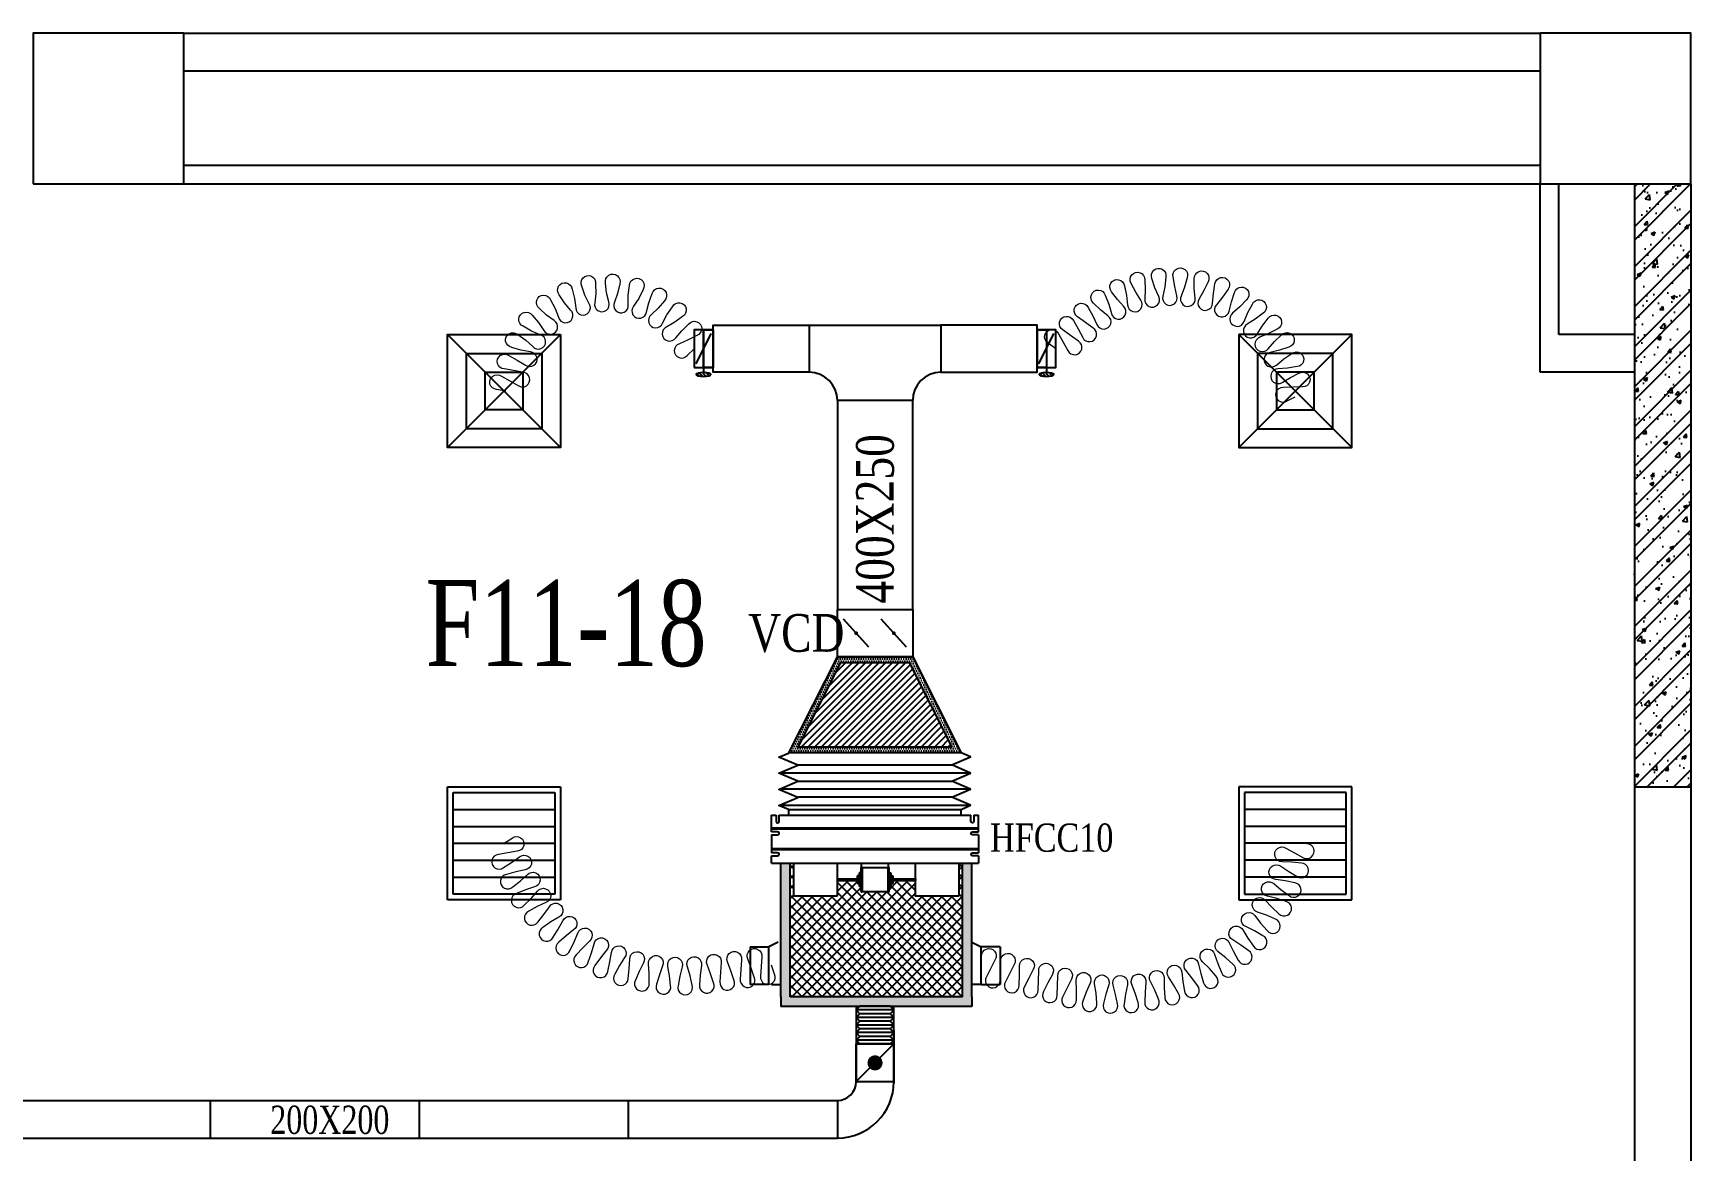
# Model space of a CAD drawing. Header units: metres. Extents: x 352651 to 1421851, y -87441 to -24441.
# Drawn here: x 1285283 to 1294083, y -40468 to -34536 of the extents above; entities that cross this region are included whole.
import ezdxf
from ezdxf.enums import TextEntityAlignment as Align

# ---------------------------------------------------------------- set-up
doc = ezdxf.new("R2010")
doc.units = ezdxf.units.M
doc.header["$LTSCALE"] = 300
doc.header["$MEASUREMENT"] = 0
for name, color, linetype in [('bat noi mem', 4, 'CONTINUOUS'), ('CUAGIO', 2, 'CONTINUOUS'), ('HATCH', 145, 'CONTINUOUS'), ('KT', 1, 'CONTINUOUS'), ('thiet bi', 11, 'CONTINUOUS'), ('TUONG', 7, 'CONTINUOUS'), ('vach', 6, 'CONTINUOUS')]:
    doc.layers.add(name, color=color, linetype=linetype)
doc.layers.add('noi mem', color=5, linetype='BATTING', lineweight=0)
doc.styles.add('PHU', font='vntimeh.shx', dxfattribs={"width": 0.8})
doc.styles.add('ROMANS', font='romans.shx', dxfattribs={"width": 0.75, "bigfont": 'romancvn.shx'})
doc.linetypes.add('BATTING', pattern='A,0.0001,-0.1,[134,ltypeshp.shx,S=0.1,R=0,X=-0.1,Y=0],-0.2,[134,ltypeshp.shx,S=0.1,R=180,X=0.1,Y=0],-0.1', length=0.4001)

# ---------------------------------------------------------------- blocks, each defined once
blk = doc.blocks.new('cot1')
at = {"layer": 'vach'}
blk.add_lwpolyline([(-400, -400), (400, -400), (400, 400), (-400, 400)], close=True, dxfattribs=at)
blk = doc.blocks.new('SAD')
at = {"layer": 'CUAGIO', "color": 8}
for p, q in [((-300, -300), (300, 300)), ((300, -300), (-300, 300))]:
    blk.add_line(p, q, dxfattribs=at)
at = {"layer": 'CUAGIO'}
blk.add_lwpolyline([(300, -300), (300, 300), (-300, 300), (-300, -300)], close=True, dxfattribs=at)
at = {"layer": 'CUAGIO', "color": 8}
for points in [[(200, -200), (200, 200), (-200, 200), (-200, -200)], [(100, -100), (100, 100), (-100, 100), (-100, -100)]]:
    blk.add_lwpolyline(points, close=True, dxfattribs=at)
blk = doc.blocks.new('SAG')
at = {"layer": 'CUAGIO'}
for p, q in [((-300, 300), (-300, -300)), ((300, 300), (-300, 300)), ((300, -300), (300, 300)), ((-300, -300), (300, -300))]:
    blk.add_line(p, q, dxfattribs=at)
at = {"layer": 'CUAGIO', "color": 8}
for p, q in [((-270, 270), (-270, -270)), ((270, 270), (-270, 270)), ((-180, -270), (-180, 270)), ((-90, -270), (-90, 270)), ((0, -270), (0, 270)), ((90, -270), (90, 270)), ((180, -270), (180, 270)), ((270, -270), (270, 270)), ((-270, -270), (270, -270))]:
    blk.add_line(p, q, dxfattribs=at)
blk = doc.blocks.new('1-van gio D200')
at = {"layer": 'CUAGIO'}
h = blk.add_hatch(dxfattribs=at)
h.set_pattern_fill('ANSI31', color=256, scale=100, style=0)
edge = h.paths.add_edge_path()
edge.add_ellipse((486127, -58494), major_axis=(-38.1, 0), ratio=0.310482, start_angle=0, end_angle=360, ccw=False)
for p, q in [((486167, -58437.3), (486087.1, -58277.5)), ((486127, -58257.4), (486127, -58494))]:
    blk.add_line(p, q, dxfattribs=at)
at = {"layer": 'CUAGIO', "const_width": 3}
for points in [[(486127, -58457.4), (486177, -58457.4), (486177, -58257.4), (486077, -58257.4), (486077, -58457.4), (486127, -58457.4)], [(486127, -58257.4), (486127, -58494)], [(486167, -58437.3), (486087.1, -58277.5)]]:
    blk.add_lwpolyline(points, dxfattribs=at)
at = {"layer": 'CUAGIO'}
blk.add_lwpolyline([(486177, -58457.4), (486077, -58457.4), (486077, -58257.4), (486177, -58257.4)], close=True, dxfattribs=at)
at = {"layer": 'CUAGIO', "const_width": 5.35}
blk.add_lwpolyline([(486130.7, -58357.4, -1), (486123.3, -58357.4, -1)], format="xyb", close=True, dxfattribs=at)
at = {"layer": 'CUAGIO', "extrusion": (0, 0, -1)}
blk.add_ellipse((486127, -58494), major_axis=(-38.1, 0), ratio=0.310482, start_param=-1.570796, end_param=4.712389, dxfattribs=at)
blk = doc.blocks.new('bac noi mem')
at = {"layer": 'bat noi mem'}
for p, q in [((493886.7, -64673), (493866.7, -64693)), ((494046.7, -64673), (493886.7, -64673)), ((494046.7, -64673), (494066.7, -64693)), ((494066.7, -64693), (493866.7, -64693)), ((493866.7, -64693), (493886.7, -64713)), ((493886.7, -64713), (493866.7, -64733)), ((494066.7, -64733), (493866.7, -64733)), ((493866.7, -64733), (493886.7, -64753)), ((493886.7, -64753), (493866.7, -64773)), ((494046.7, -64713), (493886.7, -64713)), ((494046.7, -64753), (493886.7, -64753)), ((494066.7, -64693), (494046.7, -64713)), ((494046.7, -64713), (494066.7, -64733)), ((494066.7, -64733), (494046.7, -64753)), ((494046.7, -64753), (494066.7, -64773)), ((494066.7, -64773), (493866.7, -64773)), ((493866.7, -64773), (493886.7, -64793)), ((493886.7, -64793), (493866.7, -64813)), ((494066.7, -64813), (493866.7, -64813)), ((493866.7, -64813), (493886.7, -64833)), ((493886.7, -64833), (493866.7, -64853)), ((494066.7, -64853), (493866.7, -64853)), ((493866.7, -64853), (493886.7, -64873)), ((494046.7, -64793), (493886.7, -64793)), ((494046.7, -64833), (493886.7, -64833)), ((494066.7, -64773), (494046.7, -64793)), ((494046.7, -64793), (494066.7, -64813)), ((494066.7, -64813), (494046.7, -64833)), ((494046.7, -64833), (494066.7, -64853)), ((494066.7, -64853), (494046.7, -64873)), ((494046.7, -64873), (493886.7, -64873))]:
    blk.add_line(p, q, dxfattribs=at)

msp = doc.modelspace()

# ---------------------------------------------------------------- hatches: boundary and pattern name
at = {"layer": 'CUAGIO'}
h = msp.add_hatch(dxfattribs=at)
h.set_pattern_fill('DOTS', color=256, scale=200, style=0)
h.set_pattern_definition([(0, (459623.143, -91695.184), (6.25, 12.5), [0, -12.5])])
h.paths.add_polyline_path([(1289952.3, -37846), (1289552.3, -37846), (1289295.3, -38356), (1290209.3, -38356)])
h.paths.add_polyline_path([(1289933.8, -37876), (1290160.6, -38326), (1289344, -38326), (1289570.8, -37876)], flags=16)
h = msp.add_hatch(dxfattribs=at)
h.set_pattern_fill('ANSI31', color=256, scale=200, style=0)
h.set_pattern_definition([(45, (459623.143, -91695.184), (-17.6776695, 17.6776695), [])])
h.paths.add_polyline_path([(1290160.6, -38326), (1289344, -38326), (1289570.8, -37876), (1289933.8, -37876)])
h = msp.add_hatch(dxfattribs=at)
h.set_pattern_fill('DOTS', color=2, scale=200, style=0)
h.set_pattern_definition([(0, (716647.3, 17890.982), (6.25, 12.5), [0, -12.5])])
h.paths.add_polyline_path([(1290216.3, -39651.5), (1289302.7, -39651.5), (1289302.7, -38941.5), (1289252.7, -38941.5), (1289252.7, -39651.5), (1289252.7, -39701.5), (1290266.3, -39701.5), (1290266.3, -39651.5), (1290266.3, -38941.5), (1290216.3, -38941.5)])
at = {"layer": 'CUAGIO', "ltscale": 1.5}
h = msp.add_hatch(dxfattribs=at)
h.set_pattern_fill('ANSI37', color=9, scale=300, style=0)
h.set_pattern_definition([(45, (827473.9, -591.88), (-26.5165043, 26.5165043), []), (135, (827473.9, -591.88), (-26.5165043, -26.5165043), [])])
h.paths.add_polyline_path([(1290216.3, -39651.5), (1290216.3, -38941.5), (1290197.2, -38941.5), (1290197.2, -39116.5), (1289967, -39116.5), (1289967, -39033.6), (1289847.3, -39033.6), (1289847.3, -39049.2), (1289836.8, -39049.2), (1289836.8, -39065), (1289826.9, -39065), (1289826.9, -39089.9, -1), (1289820.4, -39092.1), (1289684.2, -39092.1, -1), (1289677.8, -39089.9), (1289677.8, -39065), (1289667.9, -39065), (1289667.9, -39049.2), (1289657.3, -39049.2), (1289657.3, -39033.6), (1289552.1, -39033.6), (1289552.1, -39116.5), (1289321.8, -39116.5), (1289321.8, -38941.5), (1289302.7, -38941.5), (1289302.7, -39651.5)])
at = {"layer": 'HATCH', "linetype": 'Continuous'}
h = msp.add_hatch(dxfattribs=at)
h.set_pattern_fill('ANSI32,_O', color=256, scale=400)
h.set_pattern_definition([(45, (805450.65, -347827.19), (-106.066017, 106.066017), []), (45, (805521.36, -347827.19), (-106.066017, 106.066017), [])])
h.paths.add_polyline_path([(1293983.2, -35336.2), (1293783.2, -35336.2), (1293783.2, -38536.2), (1293983.2, -38536.2)])
h.paths.add_polyline_path([(1294083.2, -35336.2), (1293983.2, -35336.2), (1293983.2, -38536.2), (1294083.2, -38536.2)])
h = msp.add_hatch(dxfattribs=at)
h.set_pattern_fill('AR-CONC,_O', color=256, scale=30)
h.set_pattern_definition([(50, (805450.65, -347827.19), (215.178055, -18.82564), [22.5, -247.5]), (355, (805450.65, -347827.19), (-41.6254, 225.65764), [18, -198]), (100.4514, (805468.59, -347828.75), (173.552815, 206.83186), [19.12206, -210.34263]), (46.1842, (805450.65, -347767.19), (320.17231, -49.6557), [33.75, -371.25]), (96.6356, (805477.33, -347771.32), (280.39881, 292.23536), [28.68309, -315.5139]), (351.1842, (805450.65, -347767.2), (280.39858, 292.23558), [27, -297]), (21, (805480.65, -347782.19), (179.072116, -120.785667), [22.5, -247.5]), (326, (805480.65, -347782.19), (72.9946, 217.54501), [18, -198]), (71.4514, (805495.58, -347792.25), (252.06679, 96.75915), [19.12206, -210.34263]), (37.5, (805450.65, -347827.19), (3.647957, 99.868156), [0, -195.6, 0, -201, 0, -198.75]), (7.5, (805450.65, -347827.19), (78.920861, 118.323514), [0, -114.6, 0, -191.1, 0, -75.75]), (327.5, (805383.75, -347827.19), (160.146731, -6.766462), [0, -75, 0, -234, 0, -310.5]), (317.5, (805353.75, -347827.19), (174.95585, 30.031495), [0, -97.5, 0, -155.4, 0, -220.5])])
h.paths.add_polyline_path([(1293983.2, -35336.2), (1293783.2, -35336.2), (1293783.2, -38536.2), (1293983.2, -38536.2)])
h.paths.add_polyline_path([(1294083.2, -35336.2), (1293983.2, -35336.2), (1293983.2, -38536.2), (1294083.2, -38536.2), (1294083.2, -36964.7, -0.446657), (1294049.9, -36934.9, -0.446657), (1294083.2, -36905)])

# ---------------------------------------------------------------- linework, layer by layer
at = {"layer": 'bat noi mem'}
for p, q in [((1290209.3, -38356), (1289295.3, -38356)), ((1289345.3, -38420.3), (1290159.3, -38420.3)), ((1290259.3, -38463.2), (1289245.3, -38463.2)), ((1289345.3, -38506), (1290159.3, -38506)), ((1290259.3, -38548.9), (1289245.3, -38548.9)), ((1290159.3, -38591.7), (1289345.3, -38591.7)), ((1289245.3, -38634.6), (1290259.3, -38634.6))]:
    msp.add_line(p, q, dxfattribs=at)
for points in [[(1289292.5, -38657.2), (1289242.5, -38635.8), (1289342.5, -38592.9), (1289242.5, -38550.1), (1289342.5, -38507.2), (1289242.5, -38464.4), (1289342.5, -38421.5), (1289242.5, -38378.6), (1289292.5, -38357.2)], [(1290209.3, -38656), (1290259.3, -38634.6), (1290159.3, -38591.7), (1290259.3, -38548.9), (1290159.3, -38506), (1290259.3, -38463.2), (1290159.3, -38420.3), (1290259.3, -38377.4), (1290209.3, -38356)]]:
    msp.add_lwpolyline(points, dxfattribs=at)
at = {"layer": 'CUAGIO', "ltscale": 1.5}
msp.add_line((1289402.3, -36086), (1290102.3, -36086), dxfattribs=at)
at = {"layer": 'CUAGIO', "color": 2}
for p, q in [((1289552.3, -36486), (1289552.3, -37596)), ((1289952.3, -37596), (1289952.3, -36486)), ((1289252.7, -39651.5), (1289252.7, -39701.5)), ((1290216.3, -39651.5), (1289302.7, -39651.5)), ((1290266.3, -39651.5), (1290266.3, -39701.5)), ((1289721.5, -39701.5), (1289521.5, -39701.5)), ((1289652.3, -40100.7), (1289852.3, -40100.7)), ((1286222.3, -40200.7), (1286222.3, -40400.7)), ((1286222.3, -40200.7), (1286222.3, -40400.7)), ((1287332.3, -40200.7), (1287332.3, -40400.7)), ((1287332.3, -40200.7), (1287332.3, -40400.7)), ((1288442.3, -40200.7), (1288442.3, -40400.7)), ((1288442.3, -40200.7), (1288442.3, -40400.7)), ((1289552.3, -40200.7), (1289552.3, -40400.7)), ((1283102.3, -40400.7), (1289552.3, -40400.7))]:
    msp.add_line(p, q, dxfattribs=at)
at = {"layer": 'CUAGIO'}
for p, q in [((1289952.3, -36486), (1289552.3, -36486)), ((1289719.3, -37795.3), (1289585.4, -37646.7)), ((1289919.3, -37795.3), (1289785.4, -37646.7)), ((1289252.7, -39651.5), (1289252.7, -38941.5)), ((1289302.7, -38941.5), (1289302.7, -38941.5)), ((1289302.7, -39651.5), (1289302.7, -38941.5)), ((1290216.3, -38941.5), (1290216.3, -38941.5)), ((1290216.3, -39651.5), (1290216.3, -38941.5)), ((1290266.3, -39651.5), (1290266.3, -38941.5)), ((1289089.3, -39385.6), (1289089.3, -39585.6)), ((1289189, -39585.6), (1289189, -39385.6)), ((1289189, -39585.6), (1289189, -39385.6)), ((1290316.3, -39586.2), (1290316.3, -39386.2)), ((1290316.3, -39586.2), (1290316.3, -39386.2)), ((1290316.3, -39586.2), (1290316.3, -39386.2)), ((1290416, -39386.2), (1290416, -39586.2)), ((1289189, -39585.6), (1289089.3, -39585.6)), ((1290316.3, -39586.2), (1290416, -39586.2)), ((1290266.3, -39701.5), (1289252.7, -39701.5)), ((1289652.3, -39827.3), (1289652.3, -40108.7)), ((1289852.3, -39827.3), (1289852.3, -40108.7)), ((1289652.3, -40100.7), (1289652.3, -39900.7)), ((1289652.3, -39900.7), (1289852.3, -39900.7)), ((1289852.3, -39900.7), (1289652.3, -40100.7)), ((1289852.3, -40100.7), (1289852.3, -39900.7)), ((1289652.3, -40100.7), (1289852.3, -40100.7)), ((1279391.8, -40200.7), (1289552.3, -40200.7))]:
    msp.add_line(p, q, dxfattribs=at)
for points in [[(1288842.3, -36111), (1288892.3, -36111), (1288892.3, -36311), (1288842.3, -36311)], [(1289402.3, -36336), (1288892.3, -36336), (1288892.3, -36086), (1289402.3, -36086)], [(1290102.3, -36336), (1290612.3, -36336), (1290612.3, -36086), (1290102.3, -36086)], [(1290612.3, -36111), (1290662.3, -36111), (1290662.3, -36311), (1290612.3, -36311)], [(1289552.3, -37596), (1289952.3, -37596), (1289952.3, -37846), (1289552.3, -37846)], [(1290209.3, -38356), (1289295.3, -38356), (1289552.3, -37846), (1289952.3, -37846)], [(1290160.6, -38326), (1289344, -38326), (1289570.8, -37876), (1289933.8, -37876)]]:
    msp.add_lwpolyline(points, close=True, dxfattribs=at)
for points, const_width in [([(1289647.3, -37721, 1), (1289657.3, -37721, 1)], 10), ([(1289847.3, -37721, 1), (1289857.3, -37721, 1)], 10), ([(1289772.3, -40001.6, -1), (1289732.3, -40001.6, -1)], 40)]:
    msp.add_lwpolyline(points, format="xyb", close=True, dxfattribs=dict(at, const_width=const_width))
for points in [[(1289089.3, -39385.6), (1289189, -39385.6)], [(1289239, -39360.4), (1289189, -39385.6)], [(1290266.3, -39361), (1290316.3, -39386.2)], [(1290416, -39386.2), (1290316.3, -39386.2)], [(1289202.7, -39586.2), (1289252.7, -39586.2)], [(1290316.3, -39586.2), (1290266.3, -39586.2)], [(1289652.3, -39701.5), (1289652.3, -39900.7), (1289852.3, -39900.7), (1289852.3, -39701.5)]]:
    msp.add_lwpolyline(points, dxfattribs=at)
for centre, radius, start, end in [((1289402.3, -36486), 150, 0, 90), ((1290102.3, -36486), 150, 90, 180), ((1289552.3, -40100.7), 100, 270, 0), ((1289552.3, -40100.7), 300, 270, 0)]:
    msp.add_arc(centre, radius, start, end, dxfattribs=at)
at = {"layer": 'noi mem', "linetype": 'ByBlock', "ltscale": 1.5}
for points in [[(1287793.2, -36436.2), (1287743.3, -36427.1, -1.333333), (1287768.9, -36356.6), (1287813, -36381.7), (1287857.1, -36406.8, 1.333333), (1287882.7, -36336.3), (1287832.8, -36327.2), (1287782.9, -36318.1, -1.333333), (1287808.5, -36247.6), (1287852.6, -36272.7), (1287896.3, -36298, 1.333333), (1287922.5, -36227.8), (1287872.9, -36218.4), (1287823.4, -36203.8, -1.333333), (1287856.2, -36136.3), (1287898.2, -36166.2), (1287935, -36199.9, 1.333333), (1287975.4, -36136.7), (1287929.5, -36117.4), (1287884.7, -36091.7, -1.333333), (1287932.3, -36033.7), (1287966.2, -36072.6), (1287994.2, -36113.9, 1.333333), (1288048.2, -36061.9), (1288008, -36032.4), (1287970.4, -35997, -1.333333), (1288030.2, -35951.7), (1288054.1, -35997.3), (1288071.7, -36044, 1.333333), (1288136.4, -36006), (1288104.1, -35968), (1288075.9, -35924.8, -1.333333), (1288144.5, -35894.7), (1288157.2, -35944.7), (1288163.4, -35994.2, 1.333333), (1288235.1, -35972.3), (1288212.6, -35927.7), (1288195.2, -35879.2, -1.333333), (1288269, -35865.9), (1288269.7, -35917.4), (1288264.2, -35967, 1.333333), (1288339, -35962.4), (1288327.5, -35913.9), (1288321.9, -35862.6, -1.333333), (1288396.8, -35866.9), (1288385.4, -35917.2), (1288368.5, -35964.1, 1.333333), (1288442.4, -35977.1), (1288442.5, -35927.2), (1288448.9, -35876, -1.333333), (1288520.8, -35897.6), (1288498, -35943.8), (1288470.6, -35985.6, 1.333333), (1288539.5, -36015.4), (1288551.2, -35966.9), (1288569.4, -35918.6, -1.333333), (1288634.2, -35956.3), (1288601.3, -35996), (1288565, -36030.2, 1.333333), (1288624.9, -36075.2), (1288647.6, -36030.8), (1288676.6, -35988.1, -1.333333), (1288730.9, -36039.9), (1288689.6, -36070.8), (1288646.3, -36095.6, 1.333333), (1288694.2, -36153.4), (1288726.6, -36115.5), (1288763, -36080, -1.333333), (1288805.6, -36141.6), (1288759.6, -36163.2), (1288713.5, -36184.4, 1.333333), (1288755.9, -36246.3), (1288792.3, -36211)], [(1290712.3, -36211), (1290670.7, -36181.1, -1.333333), (1290726.7, -36131.3), (1290751.5, -36176.1), (1290776.3, -36221, 1.333333), (1290832.4, -36171.2), (1290790.7, -36141.3), (1290749.1, -36111.4, -1.333333), (1290805.1, -36061.6), (1290829.9, -36106.4), (1290854.7, -36151.3, 1.333333), (1290910.7, -36101.4), (1290869.1, -36071.6), (1290827.5, -36041.6, -1.333333), (1290883.6, -35991.8), (1290908.4, -36036.8), (1290930.1, -36082.6, 1.333333), (1290989, -36036.1), (1290949.5, -36004.3), (1290912.1, -35968.5, -1.333333), (1290974.6, -35926.9), (1290993.2, -35975.2), (1291007.3, -36024, 1.333333), (1291072.9, -35987.6), (1291039, -35949.8), (1291007.9, -35908.4, -1.333333), (1291076.2, -35877.5), (1291086.8, -35928.2), (1291092.9, -35978.6, 1.333333), (1291163.5, -35953.2), (1291136.2, -35910.5), (1291112.1, -35864.6, -1.333333), (1291184.5, -35845.1), (1291186.8, -35896.8), (1291184.7, -35947.5, 1.333333), (1291258.4, -35933.9), (1291238.4, -35887.3), (1291222, -35838.2, -1.333333), (1291296.6, -35830.6), (1291290.5, -35882), (1291280.3, -35931.7, 1.333333), (1291355.3, -35930.1), (1291343, -35880.9), (1291334.7, -35829.8, -1.333333), (1291409.6, -35834.3), (1291395.3, -35884), (1291377.2, -35931.4, 1.333333), (1291451.4, -35942), (1291447.2, -35891.4), (1291447.3, -35839.6, -1.333333), (1291520.5, -35856.1), (1291498.4, -35902.9), (1291472.9, -35946.8, 1.333333), (1291544.4, -35969.2), (1291548.4, -35918.6), (1291556.9, -35867.5, -1.333333), (1291626.4, -35895.6), (1291597.1, -35938.2), (1291564.8, -35977.4, 1.333333), (1291631.9, -36011), (1291643.9, -35961.7), (1291660.5, -35912.7, -1.333333), (1291724.6, -35951.6), (1291688.8, -35988.9), (1291650.6, -36022.4, 1.333333), (1291711.4, -36066.4), (1291731.2, -36019.7), (1291755.5, -35973.9, -1.333333), (1291812.5, -36022.7), (1291771.1, -36053.7), (1291728.1, -36080.6, 1.333333), (1291780.9, -36133.8), (1291808.1, -36090.9), (1291839.4, -36049.7, -1.333333), (1291887.8, -36107), (1291841.9, -36131), (1291795.1, -36150.6, 1.333333), (1291838.7, -36211.6), (1291872.4, -36173.6), (1291910, -36138, -1.333333), (1291948.5, -36202.3), (1291899.4, -36218.6), (1291850, -36230.4, 1.333333), (1291883.2, -36297.7), (1291922.6, -36265.6), (1291965.4, -36236.5, -1.333333), (1291993.1, -36306.2), (1291941.9, -36314.4), (1291891.3, -36318.1, 1.333333), (1291913.3, -36389.8), (1291957.3, -36364.5), (1292003, -36341.3, -1.333333), (1292021.5, -36413.9), (1291970.2, -36415.4), (1291919, -36416.8, 1.333333), (1291937.5, -36489.4), (1291983.2, -36466.2)], [(1287783.2, -38836.2), (1287825.9, -38808.3, -1.333333), (1287853.4, -38878), (1287803.1, -38886.8), (1287752.9, -38895.7, 1.333333), (1287780.4, -38965.4), (1287823.2, -38937.5), (1287864.5, -38908.1, -1.333333), (1287894.6, -38976.8), (1287845, -38987.3), (1287795.4, -39000.9, 1.333333), (1287829.4, -39067.8), (1287869.6, -39035.8), (1287907.4, -39002, -1.333333), (1287945, -39066.9), (1287897, -39082.9), (1287849.2, -39102, 1.333333), (1287890.5, -39164.7), (1287926.9, -39128.4), (1287960.6, -39090.6, -1.333333), (1288005.3, -39150.8), (1287959.3, -39172.1), (1287914, -39196.5, 1.333333), (1287962, -39254.1), (1287994.2, -39213.9), (1288023.4, -39172.5, -1.333333), (1288074.6, -39227.4), (1288031.3, -39253.7), (1287989, -39283, 1.333333), (1288043.2, -39334.9), (1288070.6, -39291.3), (1288095, -39246.9, -1.333333), (1288152.1, -39295.7), (1288112, -39326.7), (1288073.3, -39360.6, 1.333333), (1288133, -39406), (1288155.3, -39359.7), (1288174.6, -39312.8, -1.333333), (1288236.7, -39354.8), (1288200.4, -39390.2), (1288165.7, -39428.2, 1.333333), (1288230.1, -39466.6), (1288247.1, -39418.1), (1288261, -39369.3, -1.333333), (1288327.5, -39404.1), (1288295.4, -39443.3), (1288265.2, -39484.9, 1.333333), (1288333.5, -39515.9), (1288344.9, -39465.8), (1288353.3, -39415.8, -1.333333), (1288423.2, -39442.9), (1288395.7, -39485.4), (1288370.4, -39530.2, 1.333333), (1288441.8, -39553.3), (1288447.5, -39502.2), (1288450.1, -39451.6, -1.333333), (1288522.7, -39470.6), (1288500.1, -39516), (1288480, -39563.3, 1.333333), (1288553.5, -39578.3), (1288553.5, -39526.8), (1288550.4, -39476.3, -1.333333), (1288624.6, -39487), (1288607.3, -39534.7), (1288592.7, -39583.9, 1.333333), (1288667.4, -39590.5), (1288661.6, -39539.4), (1288652.8, -39489.5, -1.333333), (1288727.8, -39491.9), (1288716, -39541.1), (1288706.9, -39591.8, 1.333333), (1288781.9, -39589.9), (1288770.4, -39539.8), (1288756.1, -39491.2, -1.333333), (1288830.9, -39485.1), (1288824.6, -39535.4), (1288821, -39586.5, 1.333333), (1288895.4, -39576.7), (1288878.6, -39528.2), (1288861.5, -39480.2, -1.333333), (1288935.7, -39469.7), (1288932.5, -39520.7), (1288929.3, -39571.6, 1.333333), (1289003.5, -39561.2), (1288986.4, -39513.1), (1288969.3, -39465, -1.333333), (1289043.5, -39454.6), (1289040.3, -39505.5), (1289037.1, -39556.5, 1.333333), (1289111.4, -39546.1), (1289094.2, -39498), (1289077.1, -39449.9, -1.333333), (1289151.4, -39439.5), (1289148.1, -39490.4), (1289144.9, -39541.3, 1.333333), (1289219.2, -39530.9), (1289202, -39482.8)], [(1290316.3, -39486.2), (1290317.8, -39434.9, -1.333333), (1290390.4, -39453.6), (1290366.9, -39499.2), (1290343.4, -39544.8, 1.333333), (1290416.1, -39563.5), (1290417.5, -39512.2), (1290418.9, -39461, -1.333333), (1290491.6, -39479.7), (1290468.1, -39525.2), (1290444.6, -39570.8, 1.333333), (1290517.2, -39589.5), (1290518.7, -39538.3), (1290520.1, -39487, -1.333333), (1290592.7, -39505.7), (1290569.2, -39551.3), (1290545.8, -39596.8, 1.333333), (1290618.4, -39615.5), (1290619.8, -39564.3), (1290621.2, -39513, -1.333333), (1290693.9, -39531.7), (1290670.4, -39577.3), (1290646.9, -39622.9, 1.333333), (1290719.6, -39641.6), (1290721, -39590.3), (1290722.4, -39539, -1.333333), (1290795, -39557.7), (1290771.6, -39603.3), (1290748.6, -39649.5, 1.333333), (1290821.5, -39667.2), (1290822.3, -39615.7), (1290820.4, -39564.8, -1.333333), (1290894.1, -39578.8), (1290873.6, -39625.4), (1290855.6, -39673.8, 1.333333), (1290929.9, -39683.8), (1290925.4, -39632.4), (1290918, -39582, -1.333333), (1290992.8, -39588), (1290977.4, -39636.6), (1290964.7, -39686.6, 1.333333), (1291039.7, -39688.7), (1291029.6, -39638), (1291016.9, -39588.7, -1.333333), (1291091.9, -39586.7), (1291081.8, -39636.6), (1291074.5, -39687.7, 1.333333), (1291149.3, -39681.7), (1291133.9, -39632.4), (1291116, -39584.8, -1.333333), (1291190.3, -39574.7), (1291185.6, -39625.5), (1291183.8, -39677, 1.333333), (1291257.5, -39663.1), (1291236.9, -39615.7), (1291214, -39570.2, -1.333333), (1291286.8, -39552.3), (1291287.7, -39603.2), (1291291.4, -39654.7, 1.333333), (1291363.2, -39632.9), (1291337.6, -39588.1), (1291310, -39545.3, -1.333333), (1291380.4, -39519.7), (1291386.7, -39570.2), (1291395.9, -39621, 1.333333), (1291464.9, -39591.6), (1291434.8, -39549.8), (1291402.7, -39510.2, -1.333333), (1291470, -39477.2), (1291481.6, -39526.8), (1291496.3, -39576.3, 1.333333), (1291561.7, -39539.7), (1291527.2, -39501.3), (1291491.1, -39465.4, -1.333333), (1291554.5, -39425.4), (1291571.4, -39473.4), (1291591.2, -39521.1, 1.333333), (1291652.4, -39477.7), (1291614, -39443.2), (1291574.2, -39411.4, -1.333333), (1291633, -39364.8), (1291654.9, -39410.8), (1291679.7, -39456, 1.333333), (1291735.9, -39406.3), (1291694, -39376.2), (1291651.1, -39348.8, -1.333333), (1291704.5, -39296.1), (1291731.2, -39339.5), (1291760.8, -39381.8, 1.333333), (1291811.3, -39326.4), (1291766.4, -39300.9), (1291720.8, -39278.3, -1.333333), (1291768.3, -39220.2), (1291799.5, -39260.5), (1291833.4, -39299.4, 1.333333), (1291877.7, -39238.9), (1291830.3, -39218.4), (1291782.5, -39200.8, -1.333333), (1291823.5, -39138), (1291858.9, -39174.6), (1291896.7, -39209.7, 1.333333), (1291934.3, -39144.8), (1291885, -39129.4), (1291835.6, -39117.1, -1.333333), (1291869.7, -39050.2), (1291908.7, -39082.9), (1291950.1, -39113.7, 1.333333), (1291980.6, -39045.2), (1291929.9, -39035.2), (1291879.5, -39028.1, -1.333333), (1291906.1, -38958), (1291948.5, -38986.4), (1291993, -39012.6, 1.333333), (1292015.8, -38941.1), (1291964.4, -38936.6), (1291913.2, -38933.8, -1.333333), (1291933.9, -38861.7), (1291978.8, -38886.4), (1292023.7, -38911.1, 1.333333), (1292044.4, -38839), (1291993.2, -38836.2)]]:
    msp.add_lwpolyline(points, format="xyb", dxfattribs=at)
at = {"layer": 'thiet bi'}
for p, q in [((1289203.3, -38775), (1289203.3, -38687.5)), ((1289203.3, -38687.5), (1289227.3, -38687.5)), ((1289243.3, -38687.5), (1290261.3, -38687.5)), ((1289295.3, -38687.5), (1289295.3, -38656)), ((1289295.3, -38656), (1290209.3, -38656)), ((1290209.3, -38687.5), (1290209.3, -38656)), ((1290277.3, -38687.5), (1290301.3, -38687.5)), ((1290301.3, -38775), (1290301.3, -38687.5)), ((1289203.3, -38753.5), (1290301.3, -38753.5)), ((1289203.3, -38758.5), (1290301.3, -38758.5)), ((1289203.3, -38864.5), (1290301.3, -38864.5)), ((1289203.3, -38869.5), (1290301.3, -38869.5)), ((1289203.3, -38941.5), (1289203.3, -38902)), ((1289203.3, -38941.5), (1290301.3, -38941.5)), ((1289681, -38963.6), (1289681, -38941.5)), ((1289684.2, -38966), (1289684.2, -39092.1)), ((1289820.4, -38966), (1289820.4, -39092.1)), ((1289823.7, -38963.6), (1289823.7, -38941.5)), ((1290301.3, -38902), (1290301.3, -38941.5)), ((1289552.1, -39024.5), (1289657.3, -39024.5)), ((1289552.1, -39033.6), (1289657.3, -39033.6)), ((1289657.3, -39008.8), (1289657.3, -39049.2)), ((1289667.9, -39008.8), (1289657.3, -39008.8)), ((1289667.9, -39049.2), (1289657.3, -39049.2)), ((1289667.9, -38993), (1289667.9, -39065)), ((1289677.8, -38993), (1289667.9, -38993)), ((1289677.8, -39065), (1289667.9, -39065)), ((1289826.9, -38993), (1289836.8, -38993)), ((1289826.9, -39065), (1289836.8, -39065)), ((1289836.8, -38993), (1289836.8, -39065)), ((1289836.8, -39008.8), (1289847.3, -39008.8)), ((1289836.8, -39049.2), (1289847.3, -39049.2)), ((1289847.3, -39008.8), (1289847.3, -39049.2)), ((1289847.3, -39024.5), (1289967, -39024.5)), ((1289847.3, -39033.6), (1289967, -39033.6)), ((1289967, -39024.5), (1289967, -39033.6))]:
    msp.add_line(p, q, dxfattribs=at)
for points in [[(1289227.3, -38687.5), (1289227.3, -38719.5, 1), (1289243.3, -38719.5), (1289243.3, -38687.5)], [(1290277.3, -38687.5), (1290277.3, -38719.5, -1), (1290261.3, -38719.5), (1290261.3, -38687.5)], [(1289203.3, -38791), (1289235.3, -38791, 1), (1289235.3, -38775), (1289203.3, -38775)], [(1290301.3, -38791), (1290269.3, -38791, -1), (1290269.3, -38775), (1290301.3, -38775)], [(1289203.3, -38902), (1289235.3, -38902, 1), (1289235.3, -38886), (1289203.3, -38886)], [(1290301.3, -38902), (1290269.3, -38902, -1), (1290269.3, -38886), (1290301.3, -38886)]]:
    msp.add_lwpolyline(points, format="xyb", dxfattribs=at)
for points in [[(1289203.3, -38791), (1289203.3, -38886)], [(1290301.3, -38791), (1290301.3, -38886)]]:
    msp.add_lwpolyline(points, dxfattribs=at)
for points in [[(1289552.1, -39116.5), (1289321.8, -39116.5), (1289321.8, -38941.5), (1289552.1, -38941.5)], [(1289677.8, -39092.1), (1289826.9, -39092.1), (1289826.9, -38966), (1289677.8, -38966)], [(1290197.2, -39116.5), (1289967, -39116.5), (1289967, -38941.5), (1290197.2, -38941.5)]]:
    msp.add_lwpolyline(points, close=True, dxfattribs=at)
for centre, start, end in [((1289681, -38967), 18.04953, 161.95047), ((1289823.7, -38967), 18.04953, 161.95047), ((1289681, -39091), 198.04953, 341.95047), ((1289823.7, -39091), 198.04953, 341.95047)]:
    msp.add_arc(centre, 3.41, start, end, dxfattribs=at)
at = {"layer": 'TUONG'}
for p, q in [((1286083.2, -34536.2), (1293283.2, -34536.2)), ((1286083.2, -34736.2), (1293283.2, -34736.2)), ((1286083.2, -35236.2), (1293283.2, -35236.2)), ((1286083.2, -35336.2), (1293283.2, -35336.2)), ((1293283.2, -36336.2), (1293283.2, -35336.2)), ((1293383.2, -36136.2), (1293383.2, -35336.2)), ((1293783.2, -35336.2), (1293783.2, -38536.2)), ((1294083.2, -35336.2), (1294083.2, -48536.2)), ((1293783.2, -36136.2), (1293383.2, -36136.2)), ((1293783.2, -36336.2), (1293283.2, -36336.2)), ((1293783.2, -36336.2), (1293783.2, -47536.2)), ((1293783.2, -38536.2), (1294083.2, -38536.2))]:
    msp.add_line(p, q, dxfattribs=at)

# ---------------------------------------------------------------- block references
at = {"layer": 'CUAGIO', "xscale": -1}
for name, p, rotation in [('SAD', (1287783.2, -36436.2), 180), ('SAG', (1287783.2, -38836.2), 270)]:
    msp.add_blockref(name, p, dxfattribs=dict(at, rotation=rotation))
for p in [(1774969.3, 22146.4), (1776789.3, 22146.4)]:
    msp.add_blockref('1-van gio D200', p, dxfattribs=at)
at = {"layer": 'CUAGIO'}
for name, p, rotation in [('SAD', (1291983.2, -36436.2), 180), ('SAG', (1291983.2, -38836.2), 90)]:
    msp.add_blockref(name, p, dxfattribs=dict(at, rotation=rotation))
msp.add_blockref('bac noi mem', (795785.6, 24972.2), dxfattribs=at)
at = {"layer": 'noi mem', "linetype": 'ByBlock', "ltscale": 1.5}
msp.add_blockref('cot1', (1293683.2, -34936.2), dxfattribs=at)
at = {"layer": 'vach'}
for p in [(1285683.2, -34936.2), (1293683.2, -34936.2)]:
    msp.add_blockref('cot1', p, dxfattribs=at)

# ---------------------------------------------------------------- texts
at = {"layer": 'CUAGIO', "color": 2, "style": 'PHU', "width": 0.75}
msp.add_text('200x200', height=150, dxfattribs=at).set_placement((1286858.2, -40378.7), align=Align.CENTER)
at = {"layer": 'CUAGIO', "color": 2, "insert": (1289652, -37563.9), "char_height": 200, "width": 888.608, "attachment_point": 1, "rotation": 90, "style": 'PHU'}
msp.add_mtext('400x250', dxfattribs=at)
at = {"layer": 'CUAGIO', "color": 2, "attachment_point": 1, "style": 'PHU'}
for s, insert, char_height, width in [('VCD', (1289079.6, -37619.4), 200, 439.881), ('hfcc10', (1290363.3, -38731), 150, 679.92)]:
    msp.add_mtext(s, dxfattribs=dict(at, insert=insert, char_height=char_height, width=width))
at = {"layer": 'KT', "ltscale": 1.5, "insert": (1287365.9, -37439.4), "char_height": 456.096, "width": 2517.297, "attachment_point": 1, "style": 'ROMANS'}
msp.add_mtext('{\\fTimes New Roman|b0|i0|c0|p18;F11-18}', dxfattribs=at)

doc.saveas('drawing.dxf')
